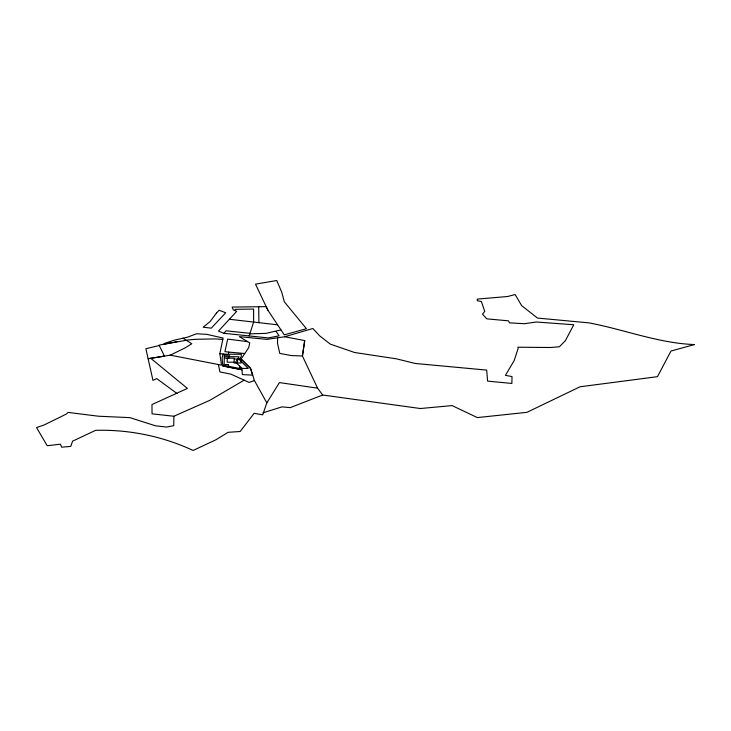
<?xml version="1.0" encoding="UTF-8"?>
<svg xmlns="http://www.w3.org/2000/svg" width="731" height="731" viewBox="0 0 731 731"><rect width="100%" height="100%" fill="white"/><g stroke="black" fill="none" stroke-linecap="round" stroke-linejoin="round"><path stroke-width="1.1" d="M277.597 337.795L277.524 343.36L279.772 353.429L291.258 355.568L302.433 355.997L317.565 388.152L322.691 395.005L420.407 408.528L452.078 405.586L477.334 417.584L526.877 412.348L580.048 386.781L657.471 376.666L670.967 351.044L694.45 344.566C658.412 343.223 624.219 329.517 589.022 322.874L537.468 318.058L521.623 305.613L515.163 294.529L507.588 296.512L477.288 299.098L477.215 300.688L481.4 301.519L484.735 311.443L482.506 314.147L486.809 318.862L508.529 320.845L509.498 322.855L524.447 323.723L536.243 321.996L573.78 324.765L565.41 340.609L559.416 346.777L550.534 347.508L517.877 347.207L518.178 348.303L514.195 360.557L505.423 375.332L512.02 376.566L511.864 383.446L487.586 381.125L486.691 370.096L415.226 363.471L396.494 358.839L354.608 352.506L330.339 344.137L319.675 335.867L312.841 328.511L284.651 336.753L266.897 339.394L239.339 336.635L249.755 342.94L248.668 347.709L241.12 359.049L241.02 363.051L234.094 362.996L234.212 358.227L224.298 358.135M244.163 380.157L209.651 400.414L173.868 416.25L173.74 425.707L166.376 427.068L155.42 425.78L129.88 417.639L98.438 416.222L68.147 412.412L66.146 414.157L44.235 424.921L36.55 427.571L47.213 445.736L60.454 444.174L61.651 447.189L70.752 446.413L72.597 441.159L95.651 430.312C129.296 429.453 162.611 436.261 193.13 450.47L215.965 439.751L228.09 432.304L240.179 431.5L254.169 413.289L262.685 414.842L266.824 402.882L279.434 382.587L317.565 388.152M227.286 358.163L227.177 362.165L234.112 362.229M228.511 366.24L228.556 364.577L224.134 364.541M228.721 358.181L228.757 356.682M237.557 363.024L237.657 359.022M239.549 368.369L239.604 366.021M304.699 340.573L302.433 355.997L304.726 340.582L284.624 336.744M177.213 341.624L159.084 345.16L164.42 356.107L148.128 358.738L170.25 355.165L221.502 365.116L219.839 353.713L223.101 338.051L207.01 334.387L196.612 333.747L187.584 337.146L173.859 340.28L164.055 343.552L164.338 344.127L187.94 340.016A97.424 56.25 0 0 1 196.155 339.285L215.444 338.919L222.809 339.449M223.247 353.978L222.078 357.843L222.772 365.939L242.016 369.795L242.363 374.583L252.688 375.158L250.55 368.415L241.12 359.049L234.194 358.994M244.62 353.493L228.904 352.123L228.191 354.371L219.839 353.713M249.17 335.94L253.63 322.06L253.593 309.058L235.492 309.314L234.514 310.428M267.848 310.145L255.503 284.149L276.747 280.53L281.663 292.053L284.359 301.857L306.435 328.703L284.268 334.844L267.848 310.145L266.185 306.645L232.129 307.075L233.335 309.944L236.725 311.351L218.459 331.079L223.86 333.281L226.089 330.814L250.011 333.318M173.868 416.25L152.03 413.837L151.984 404.545L187.392 388.408L150.76 358.318M170.25 355.165L185.208 347.837L191.805 343.762L182.914 338.188M322.691 395.005L290.28 407.624L281.947 406.884L263.105 412.796M254.425 380.531L249.134 382.423L230.914 374.135L219.976 371.951L218.395 364.513M280.969 329.891L265.938 333.391L249.838 333.848M159.248 345.507L145.88 348.742L152.971 380.385L156.717 378.603L177.021 393.516M224.335 356.637L239.037 356.765L235.583 362.247L241.988 368.387M223.86 333.281L268.222 337.932L279.068 335.849L276.108 331.39M229.397 319.264L277.606 324.82M228.904 352.123L224.938 351.638L227.697 339.102L247.626 341.633M242.025 369.785L222.781 365.939M241.12 359.049L250.541 368.424L254.397 380.513L266.824 402.882M258.71 306.737L258.902 322.663M224.371 355.22L224.106 365.363L239.092 368.36L248.257 368.442L239.32 359.57L241.239 356.518L241.303 354.288L229.662 354.179L229.635 355.266L224.371 355.22M216.367 313.142L210.172 321.503L203.154 327.196L211.277 328.155L225.715 312.767L219.163 310.264L216.367 313.142"/></g></svg>
